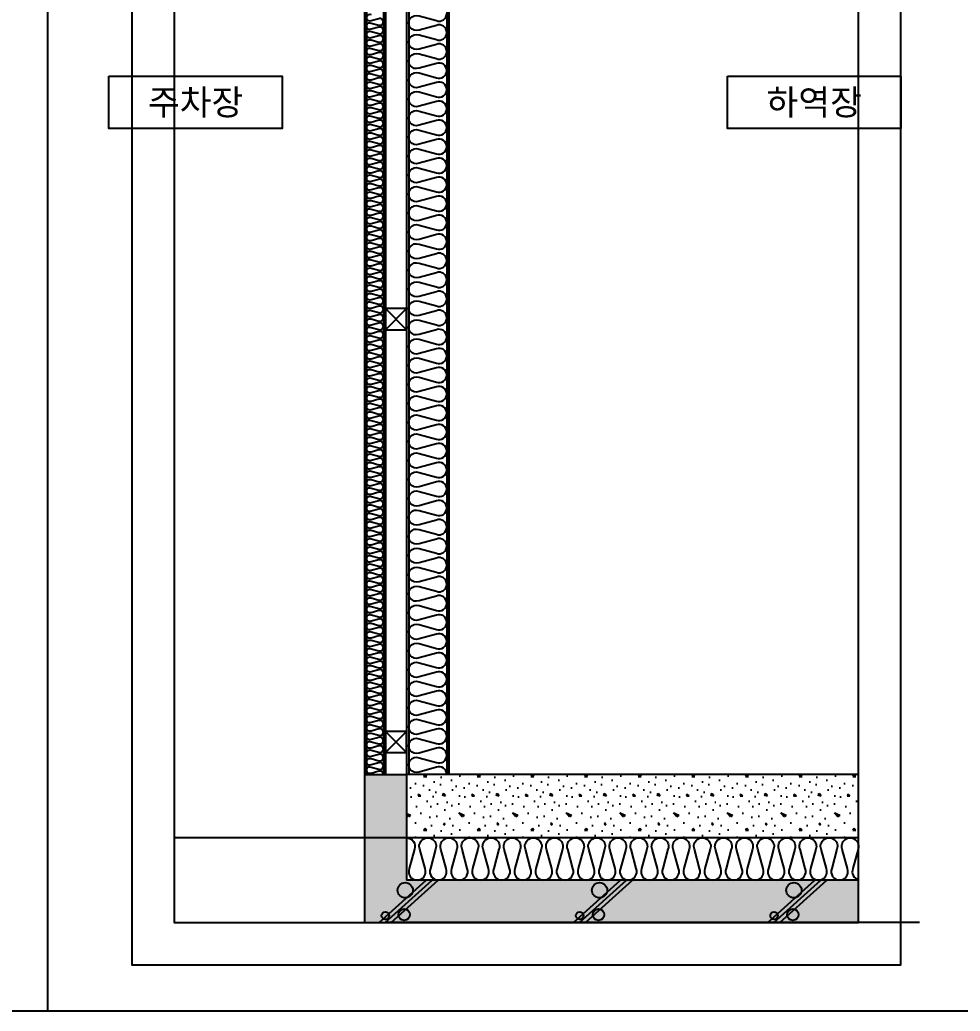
# Model space of a CAD drawing. Header units: millimetres. Extents: x 1008970 to 1091919, y 939088 to 948574.
# Drawn here: x 1043276 to 1045292, y 939179 to 941303 of the extents above; entities that cross this region are included whole.
import ezdxf
from ezdxf.enums import TextEntityAlignment as Align

# ---------------------------------------------------------------- set-up
doc = ezdxf.new("R2010")
doc.units = ezdxf.units.MM
doc.header["$LTSCALE"] = 5
doc.header["$MEASUREMENT"] = 0
doc.layers.get('0').update_dxf_attribs({"linetype": 'CONTINUOUS'})
doc.layers.get('Defpoints').update_dxf_attribs({"color": 153, "linetype": 'CONTINUOUS'})
for name, color, linetype in [('0612_ACL WALL', 4, 'CONTINUOUS'), ('5TXT', 7, 'CONTINUOUS'), ('CON', 2, 'CONTINUOUS'), ('conc', 2, 'CONTINUOUS'), ('HATCH', 9, 'CONTINUOUS'), ('HT', 8, 'CONTINUOUS'), ('TEXT', 7, 'CONTINUOUS'), ('단열재', 11, 'CONTINUOUS')]:
    doc.layers.add(name, color=color, linetype=linetype)
doc.styles.add('맑은고딕', font='malgun.ttf')

msp = doc.modelspace()

# ---------------------------------------------------------------- hatches: boundary and pattern name
at = {"layer": 'HATCH'}
h = msp.add_hatch(dxfattribs=at)
h.set_pattern_fill('CONC', color=256, scale=4.527328)
h.set_pattern_definition([(0, (1034842.92, 993664.53), (0, 114.99414), [0, -114.99414]), (0, (1034844.07, 993624.29), (0, 114.99414), [0, -114.99414]), (0, (1034847.52, 993686.38), (0, 114.99414), [0, -114.99414]), (338.1986, (1034787.723, 993650.735), (344.9824405, -114.994126), [12.38521, -606.87718]), (216.8699, (1034799.222, 993646.136), (344.9824, 229.988287), [5.7497, -569.22098]), (130.6013, (1034794.623, 993642.686), (574.9707303, -689.9647053), [10.60188, -1049.59162]), (206.5651, (1034756.675, 993628.887), (-114.99404, -114.994287), [2.57138, -254.56332]), (326.3099, (1034754.375, 993627.737), (229.988222, -114.99429), [4.14623, -410.4711]), (108.4349, (1034757.825, 993625.437), (-114.993953, 229.988323), [3.63646, -360.00697]), (225, (1034830.27, 993617.39), (-2e-14, -114.99417), [4.87874, -157.74746]), (0, (1034826.82, 993613.94), (114.99414, 114.99414), [6.89965, -108.0945]), (135, (1034833.72, 993613.94), (-114.99417, 8e-15), [4.87874, -157.74746]), (251.5651, (1034816.47, 993690.983), (114.993953, 229.988323), [3.63646, -360.00697]), (0, (1034815.32, 993687.53), (114.99414, 114.99414), [5.7497, -109.24443]), (143.1301, (1034821.071, 993687.534), (-344.9824, 229.988287), [5.7497, -569.22098]), (213.6901, (1034755.525, 993692.133), (229.988222, 114.99429), [4.14623, -410.4711]), (341.5651, (1034752.075, 993689.833), (-229.988323, 114.993953), [7.27292, -356.3705]), (126.8699, (1034758.974, 993687.534), (229.988287, -344.9824), [5.7497, -569.22098]), (0, (1034788.87, 993687.53), (0, 114.99414), [0, -114.99414]), (0, (1034757.82, 993657.64), (0, 114.99414), [0, -114.99414]), (0, (1034790.02, 993615.09), (0, 114.99414), [0, -114.99414]), (0, (1034821.07, 993650.74), (0, 114.99414), [0, -114.99414]), (0, (1034787.72, 993670.28), (0, 114.99414), [0, -114.99414]), (0, (1034762.42, 993673.73), (0, 114.99414), [0, -114.99414]), (0, (1034772.77, 993666.83), (0, 114.99414), [0, -114.99414]), (0, (1034768.17, 993639.24), (0, 114.99414), [0, -114.99414]), (0, (1034740.58, 993643.84), (0, 114.99414), [0, -114.99414]), (0, (1034741.73, 993670.28), (0, 114.99414), [0, -114.99414]), (0, (1034738.28, 993695.58), (0, 114.99414), [0, -114.99414]), (0, (1034773.92, 993700.18), (0, 114.99414), [0, -114.99414]), (0, (1034799.22, 993704.78), (0, 114.99414), [0, -114.99414]), (0, (1034839.47, 993700.18), (0, 114.99414), [0, -114.99414]), (0, (1034811.87, 993664.53), (0, 114.99414), [0, -114.99414]), (0, (1034800.37, 993685.23), (0, 114.99414), [0, -114.99414]), (0, (1034809.57, 993630.04), (0, 114.99414), [0, -114.99414]), (0, (1034775.07, 993624.29), (0, 114.99414), [0, -114.99414]), (0, (1034809.57, 993598.99), (0, 114.99414), [0, -114.99414]), (0, (1034771.62, 993605.89), (0, 114.99414), [0, -114.99414]), (0, (1034734.83, 993602.44), (0, 114.99414), [0, -114.99414]), (0, (1034748.63, 993596.69), (0, 114.99414), [0, -114.99414]), (0, (1034749.77, 993612.79), (0, 114.99414), [0, -114.99414]), (0, (1034826.82, 993594.39), (0, 114.99414), [0, -114.99414]), (0, (1034840.62, 993641.54), (0, 114.99414), [0, -114.99414]), (0, (1034834.87, 993676.03), (0, 114.99414), [0, -114.99414]), (0, (1034781.97, 993593.24), (0, 114.99414), [0, -114.99414])])
h.paths.add_polyline_path([(1045074.13, 939686.261), (1045074.13, 939550.442), (1044105.282, 939550.442), (1044105.282, 939686.261)])
at = {"layer": 'HT'}
h = msp.add_hatch(color=254, dxfattribs=at)
h.dxf.hatch_style = 1
h.paths.add_polyline_path([(1044014.736, 939459.895), (1044105.282, 939459.895), (1044105.282, 939686.261), (1044060.009, 939686.261), (1044055.481, 939686.261), (1044019.263, 939686.261), (1044014.736, 939686.261)])
h = msp.add_hatch(color=254, dxfattribs=at)
h.dxf.hatch_style = 1
h.paths.add_polyline_path([(1044014.736, 939459.895), (1044014.736, 939369.348), (1045074.13, 939369.348), (1045074.13, 939459.895)])

# ---------------------------------------------------------------- linework, layer by layer
for points in [[(1056736.528, 939179.201), (1042864.794, 939179.201), (1042864.794, 947708.687), (1056736.528, 947708.687)], [(1043467.33, 941182.192), (1043838.806, 941182.192), (1043838.806, 941069.712), (1043467.33, 941069.712)], [(1044793.202, 941182.192), (1045164.677, 941182.192), (1045164.677, 941069.712), (1044793.202, 941069.712)]]:
    msp.add_lwpolyline(points, close=True)
at = {"layer": '0612_ACL WALL', "linetype": 'ByBlock'}
for p, q in [((1044014.736, 942792.009), (1044014.736, 939686.261)), ((1044019.263, 942792.009), (1044019.263, 939686.261)), ((1044055.481, 942792.009), (1044055.481, 939686.261)), ((1044060.009, 942792.009), (1044060.009, 939686.261)), ((1044105.282, 942792.009), (1044105.282, 939686.261)), ((1044109.809, 942792.009), (1044109.809, 939686.261)), ((1044191.301, 942792.009), (1044191.301, 939686.261)), ((1044195.829, 942792.009), (1044195.829, 939686.261)), ((1045074.13, 939686.261), (1044105.282, 939686.261))]:
    msp.add_line(p, q, dxfattribs=at)
at = {"layer": '5TXT'}
msp.add_line((1043335.636, 947708.687), (1043335.636, 939179.201), dxfattribs=at)
at = {"layer": 'CON', "ltscale": 5}
for p, q in [((1044014.736, 939686.261), (1044014.736, 939369.348)), ((1044014.736, 939686.261), (1044105.282, 939686.261)), ((1044105.282, 939686.261), (1044105.282, 939459.895)), ((1045074.13, 939459.895), (1044105.282, 939459.895))]:
    msp.add_line(p, q, dxfattribs=at)
at = {"layer": 'conc', "color": 3}
for p, q in [((1044060.009, 940683.999), (1044105.282, 940638.726)), ((1044060.009, 940638.726), (1044105.282, 940683.999)), ((1044060.009, 939778.534), (1044105.282, 939733.26)), ((1044060.009, 939733.26), (1044105.282, 939778.534))]:
    msp.add_line(p, q, dxfattribs=at)
for points in [[(1044060.009, 940638.726), (1044105.282, 940638.726), (1044105.282, 940683.999), (1044060.009, 940683.999)], [(1044060.009, 939733.26), (1044105.282, 939733.26), (1044105.282, 939778.534), (1044060.009, 939778.534)]]:
    msp.add_lwpolyline(points, close=True, dxfattribs=at)
at = {"layer": 'Defpoints'}
msp.add_line((1045204.787, 939369.348), (1044060.009, 939369.348), dxfattribs=at)
at = {"layer": 'Defpoints', "color": 139}
for points in [[(1045164.677, 942973.102), (1043516.729, 942973.102), (1043516.729, 939278.802), (1045164.677, 939278.802)], [(1045074.13, 942882.555), (1043607.276, 942882.555), (1043607.276, 939369.348), (1045074.13, 939369.348)]]:
    msp.add_lwpolyline(points, close=True, dxfattribs=at)
at = {"layer": 'HATCH'}
for p, q in [((1044046.832, 939369.348), (1044147.439, 939459.895)), ((1044059.637, 939369.348), (1044160.244, 939459.895)), ((1044072.442, 939369.348), (1044173.049, 939459.895)), ((1044463.36, 939369.348), (1044563.967, 939459.895)), ((1044476.165, 939369.348), (1044576.772, 939459.895)), ((1044488.97, 939369.348), (1044589.577, 939459.895)), ((1044879.887, 939369.348), (1044980.495, 939459.895)), ((1044892.693, 939369.348), (1044993.3, 939459.895)), ((1044905.498, 939369.348), (1045006.105, 939459.895))]:
    msp.add_line(p, q, dxfattribs=at)
for centre, radius in [((1044102.442, 939438.167), 16.298), ((1044518.97, 939438.167), 16.298), ((1044935.498, 939438.167), 16.298), ((1044099.994, 939385.966), 12.224), ((1044516.522, 939385.966), 12.224), ((1044933.049, 939385.966), 12.224), ((1044060.004, 939383.927), 8.149), ((1044476.532, 939383.927), 8.149), ((1044893.06, 939383.927), 8.149)]:
    msp.add_circle(centre, radius, dxfattribs=at)
at = {"layer": '단열재'}
msp.add_line((1045074.13, 939550.442), (1043607.276, 939550.442), dxfattribs=at)
at = {"layer": '단열재', "color": 9}
for points in [[(1044055.481, 939686.261, 0.52485566), (1044045.666, 939693.034), (1044029.078, 939688.543, -1.44919786), (1044029.078, 939702.089), (1044045.666, 939697.598, 0.52485566), (1044055.481, 939704.371, 0.52485566), (1044045.666, 939711.144), (1044029.078, 939706.652, -1.44919786), (1044029.078, 939720.198), (1044045.666, 939715.707, 0.52485566), (1044055.481, 939722.48, 0.52485566), (1044045.666, 939729.253), (1044029.078, 939724.762, -1.44919786), (1044029.078, 939738.308), (1044045.666, 939733.816, 0.52485566), (1044055.481, 939740.589, 0.52485566), (1044045.666, 939747.362), (1044029.078, 939742.871, -1.44919786), (1044029.078, 939756.417), (1044045.666, 939751.926, 0.52485566), (1044055.481, 939758.699, 0.52485566), (1044045.666, 939765.472), (1044029.078, 939760.98, -1.44919786), (1044029.078, 939774.526), (1044045.666, 939770.035, 0.52485566), (1044055.481, 939776.808, 0.52485566), (1044045.666, 939783.581), (1044029.078, 939779.09, -1.44919786), (1044029.078, 939792.635), (1044045.666, 939788.144, 0.52485566), (1044055.481, 939794.917, 0.52485566), (1044045.666, 939801.69), (1044029.078, 939797.199, -1.44919786), (1044029.078, 939810.745), (1044045.666, 939806.254, 0.52485566), (1044055.481, 939813.027, 0.52485566), (1044045.666, 939819.799), (1044029.078, 939815.308, -1.44919786), (1044029.078, 939828.854), (1044045.666, 939824.363, 0.52485566), (1044055.481, 939831.136, 0.52485566), (1044045.666, 939837.909), (1044029.078, 939833.418, -1.44919786), (1044029.078, 939846.963), (1044045.666, 939842.472, 0.52485566), (1044055.481, 939849.245, 0.52485566), (1044045.666, 939856.018), (1044029.078, 939851.527, -1.44919786), (1044029.078, 939865.073), (1044045.666, 939860.582, 0.52485566), (1044055.481, 939867.355, 0.52485566), (1044045.666, 939874.127), (1044029.078, 939869.636, -1.44919786), (1044029.078, 939883.182), (1044045.666, 939878.691, 0.52485566), (1044055.481, 939885.464, 0.52485566), (1044045.666, 939892.237), (1044029.078, 939887.746, -1.44919786), (1044029.078, 939901.291), (1044045.666, 939896.8, 0.52485566), (1044055.481, 939903.573, 0.52485566), (1044045.666, 939910.346), (1044029.078, 939905.855, -1.44919786), (1044029.078, 939919.401), (1044045.666, 939914.91, 0.52485566), (1044055.481, 939921.682, 0.52485566), (1044045.666, 939928.455), (1044029.078, 939923.964, -1.44919786), (1044029.078, 939937.51), (1044045.666, 939933.019, 0.52485566), (1044055.481, 939939.792, 0.52485566), (1044045.666, 939946.565), (1044029.078, 939942.074, -1.44919786), (1044029.078, 939955.619), (1044045.666, 939951.128, 0.52485566), (1044055.481, 939957.901, 0.52485566), (1044045.666, 939964.674), (1044029.078, 939960.183, -1.44919786), (1044029.078, 939973.729), (1044045.666, 939969.238, 0.52485566), (1044055.481, 939976.01, 0.52485566), (1044045.666, 939982.783), (1044029.078, 939978.292, -1.44919786), (1044029.078, 939991.838), (1044045.666, 939987.347, 0.52485566), (1044055.481, 939994.12, 0.52485566), (1044045.666, 940000.893), (1044029.078, 939996.401, -1.44919786), (1044029.078, 940009.947), (1044045.666, 940005.456, 0.52485566), (1044055.481, 940012.229, 0.52485566), (1044045.666, 940019.002), (1044029.078, 940014.511, -1.44919786), (1044029.078, 940028.057), (1044045.666, 940023.565, 0.52485566), (1044055.481, 940030.338, 0.52485566), (1044045.666, 940037.111), (1044029.078, 940032.62, -1.44919786), (1044029.078, 940046.166), (1044045.666, 940041.675, 0.52485566), (1044055.481, 940048.448, 0.52485566), (1044045.666, 940055.221), (1044029.078, 940050.729, -1.44919786), (1044029.078, 940064.275), (1044045.666, 940059.784, 0.52485566), (1044055.481, 940066.557, 0.52485566), (1044045.666, 940073.33), (1044029.078, 940068.839, -1.44919786), (1044029.078, 940082.384), (1044045.666, 940077.893, 0.52485566), (1044055.481, 940084.666, 0.52485566), (1044045.666, 940091.439), (1044029.078, 940086.948, -1.44919786), (1044029.078, 940100.494), (1044045.666, 940096.003, 0.52485566), (1044055.481, 940102.776, 0.52485566), (1044045.666, 940109.548), (1044029.078, 940105.057, -1.44919786), (1044029.078, 940118.603), (1044045.666, 940114.112, 0.52485566), (1044055.481, 940120.885, 0.52485566), (1044045.666, 940127.658), (1044029.078, 940123.167, -1.44919786), (1044029.078, 940136.712), (1044045.666, 940132.221, 0.52485566), (1044055.481, 940138.994, 0.52485566), (1044045.666, 940145.767), (1044029.078, 940141.276, -1.44919786), (1044029.078, 940154.822), (1044045.666, 940150.331, 0.52485566), (1044055.481, 940157.104, 0.52485566), (1044045.666, 940163.876), (1044029.078, 940159.385, -1.44919786), (1044029.078, 940172.931), (1044045.666, 940168.44, 0.52485566), (1044055.481, 940175.213, 0.52485566), (1044045.666, 940181.986), (1044029.078, 940177.495, -1.44919786), (1044029.078, 940191.04), (1044045.666, 940186.549, 0.52485566), (1044055.481, 940193.322, 0.52485566), (1044045.666, 940200.095), (1044029.078, 940195.604, -1.44919786), (1044029.078, 940209.15), (1044045.666, 940204.659, 0.52485566), (1044055.481, 940211.431, 0.52485566), (1044045.666, 940218.204), (1044029.078, 940213.713, -1.44919786), (1044029.078, 940227.259), (1044045.666, 940222.768, 0.52485566), (1044055.481, 940229.541, 0.52485566), (1044045.666, 940236.314), (1044029.078, 940231.823, -1.44919786), (1044029.078, 940245.368), (1044045.666, 940240.877, 0.52485566), (1044055.481, 940247.65, 0.52485566), (1044045.666, 940254.423), (1044029.078, 940249.932, -1.44919786), (1044029.078, 940263.478), (1044045.666, 940258.987, 0.52485566), (1044055.481, 940265.759, 0.52485566), (1044045.666, 940272.532), (1044029.078, 940268.041, -1.44919786), (1044029.078, 940281.587), (1044045.666, 940277.096, 0.52485566), (1044055.481, 940283.869, 0.52485566), (1044045.666, 940290.642), (1044029.078, 940286.15, -1.44919786), (1044029.078, 940299.696), (1044045.666, 940295.205, 0.52485566), (1044055.481, 940301.978, 0.52485566), (1044045.666, 940308.751), (1044029.078, 940304.26, -1.44919786), (1044029.078, 940317.806), (1044045.666, 940313.314, 0.52485566), (1044055.481, 940320.087, 0.52485566), (1044045.666, 940326.86), (1044029.078, 940322.369, -1.44919786), (1044029.078, 940335.915), (1044045.666, 940331.424, 0.52485566), (1044055.481, 940338.197, 0.52485566), (1044045.666, 940344.97), (1044029.078, 940340.478, -1.44919786), (1044029.078, 940354.024), (1044045.666, 940349.533, 0.52485566), (1044055.481, 940356.306, 0.52485566), (1044045.666, 940363.079), (1044029.078, 940358.588, -1.44919786), (1044029.078, 940372.133), (1044045.666, 940367.642, 0.52485566), (1044055.481, 940374.415, 0.52485566), (1044045.666, 940381.188), (1044029.078, 940376.697, -1.44919786), (1044029.078, 940390.243), (1044045.666, 940385.752, 0.52485566), (1044055.481, 940392.525, 0.52485566), (1044045.666, 940399.297), (1044029.078, 940394.806, -1.44919786), (1044029.078, 940408.352), (1044045.666, 940403.861, 0.52485566), (1044055.481, 940410.634, 0.52485566), (1044045.666, 940417.407), (1044029.078, 940412.916, -1.44919786), (1044029.078, 940426.461), (1044045.666, 940421.97, 0.52485566), (1044055.481, 940428.743, 0.52485566), (1044045.666, 940435.516), (1044029.078, 940431.025, -1.44919786), (1044029.078, 940444.571), (1044045.666, 940440.08, 0.52485566), (1044055.481, 940446.853, 0.52485566), (1044045.666, 940453.625), (1044029.078, 940449.134, -1.44919786), (1044029.078, 940462.68), (1044045.666, 940458.189, 0.52485566), (1044055.481, 940464.962, 0.52485566), (1044045.666, 940471.735), (1044029.078, 940467.244, -1.44919786), (1044029.078, 940480.789), (1044045.666, 940476.298, 0.52485566), (1044055.481, 940483.071, 0.52485566), (1044045.666, 940489.844), (1044029.078, 940485.353, -1.44919786), (1044029.078, 940498.899), (1044045.666, 940494.408, 0.52485566), (1044055.481, 940501.18, 0.52485566), (1044045.666, 940507.953), (1044029.078, 940503.462, -1.44919786), (1044029.078, 940517.008), (1044045.666, 940512.517, 0.52485566), (1044055.481, 940519.29, 0.52485566), (1044045.666, 940526.063), (1044029.078, 940521.572, -1.44919786), (1044029.078, 940535.117), (1044045.666, 940530.626, 0.52485566), (1044055.481, 940537.399, 0.52485566), (1044045.666, 940544.172), (1044029.078, 940539.681, -1.44919786), (1044029.078, 940553.227), (1044045.666, 940548.736, 0.52485566), (1044055.481, 940555.508, 0.52485566), (1044045.666, 940562.281), (1044029.078, 940557.79, -1.44919786), (1044029.078, 940571.336), (1044045.666, 940566.845, 0.52485566), (1044055.481, 940573.618, 0.52485566), (1044045.666, 940580.391), (1044029.078, 940575.899, -1.44919786), (1044029.078, 940589.445), (1044045.666, 940584.954, 0.52485566), (1044055.481, 940591.727, 0.52485566), (1044045.666, 940598.5), (1044029.078, 940594.009, -1.44919786), (1044029.078, 940607.555), (1044045.666, 940603.063, 0.52485566), (1044055.481, 940609.836, 0.52485566), (1044045.666, 940616.609), (1044029.078, 940612.118, -1.44919786), (1044029.078, 940625.664), (1044045.666, 940621.173, 0.52485566), (1044055.481, 940627.946, 0.52485566), (1044045.666, 940634.719), (1044029.078, 940630.227, -1.44919786), (1044029.078, 940643.773), (1044045.666, 940639.282, 0.52485566), (1044055.481, 940646.055, 0.52485566), (1044045.666, 940652.828), (1044029.078, 940648.337, -1.44919786), (1044029.078, 940661.882), (1044045.666, 940657.391, 0.52485566), (1044055.481, 940664.164, 0.52485566), (1044045.666, 940670.937), (1044029.078, 940666.446, -1.44919786), (1044029.078, 940679.992), (1044045.666, 940675.501, 0.52485566), (1044055.481, 940682.274, 0.52485566), (1044045.666, 940689.046), (1044029.078, 940684.555, -1.44919786), (1044029.078, 940698.101), (1044045.666, 940693.61, 0.52485566), (1044055.481, 940700.383, 0.52485566), (1044045.666, 940707.156), (1044029.078, 940702.665, -1.44919786), (1044029.078, 940716.21), (1044045.666, 940711.719, 0.52485566), (1044055.481, 940718.492, 0.52485566), (1044045.666, 940725.265), (1044029.078, 940720.774, -1.44919786), (1044029.078, 940734.32), (1044045.666, 940729.829, 0.52485566), (1044055.481, 940736.602, 0.52485566), (1044045.666, 940743.374), (1044029.078, 940738.883, -1.44919786), (1044029.078, 940752.429), (1044045.666, 940747.938, 0.52485566), (1044055.481, 940754.711, 0.52485566), (1044045.666, 940761.484), (1044029.078, 940756.993, -1.44919786), (1044029.078, 940770.538), (1044045.666, 940766.047, 0.52485566), (1044055.481, 940772.82, 0.52485566), (1044045.666, 940779.593), (1044029.078, 940775.102, -1.44919786), (1044029.078, 940788.648), (1044045.666, 940784.157, 0.52485566), (1044055.481, 940790.929, 0.52485566), (1044045.666, 940797.702), (1044029.078, 940793.211, -1.44919786), (1044029.078, 940806.757), (1044045.666, 940802.266, 0.52485566), (1044055.481, 940809.039, 0.52485566), (1044045.666, 940815.812), (1044029.078, 940811.321, -1.44919786), (1044029.078, 940824.866), (1044045.666, 940820.375, 0.52485566), (1044055.481, 940827.148, 0.52485566), (1044045.666, 940833.921), (1044029.078, 940829.43, -1.44919786), (1044029.078, 940842.976), (1044045.666, 940838.485, 0.52485566), (1044055.481, 940845.257, 0.52485566), (1044045.666, 940852.03), (1044029.078, 940847.539, -1.44919786), (1044029.078, 940861.085), (1044045.666, 940856.594, 0.52485566), (1044055.481, 940863.367, 0.52485566), (1044045.666, 940870.14), (1044029.078, 940865.648, -1.44919786), (1044029.078, 940879.194), (1044045.666, 940874.703, 0.52485566), (1044055.481, 940881.476, 0.52485566), (1044045.666, 940888.249), (1044029.078, 940883.758, -1.44919786), (1044029.078, 940897.304), (1044045.666, 940892.812, 0.52485566), (1044055.481, 940899.585, 0.52485566), (1044045.666, 940906.358), (1044029.078, 940901.867, -1.44919786), (1044029.078, 940915.413), (1044045.666, 940910.922, 0.52485566), (1044055.481, 940917.695, 0.52485566), (1044045.666, 940924.468), (1044029.078, 940919.976, -1.44919786), (1044029.078, 940933.522), (1044045.666, 940929.031, 0.52485566), (1044055.481, 940935.804, 0.52485566), (1044045.666, 940942.577), (1044029.078, 940938.086, -1.44919786), (1044029.078, 940951.632), (1044045.666, 940947.14, 0.52485566), (1044055.481, 940953.913, 0.52485566), (1044045.666, 940960.686), (1044029.078, 940956.195, -1.44919786), (1044029.078, 940969.741), (1044045.666, 940965.25, 0.52485566), (1044055.481, 940972.023, 0.52485566), (1044045.666, 940978.795), (1044029.078, 940974.304, -1.44919786), (1044029.078, 940987.85), (1044045.666, 940983.359, 0.52485566), (1044055.481, 940990.132, 0.52485566), (1044045.666, 940996.905), (1044029.078, 940992.414, -1.44919786), (1044029.078, 941005.959), (1044045.666, 941001.468, 0.52485566), (1044055.481, 941008.241, 0.52485566), (1044045.666, 941015.014), (1044029.078, 941010.523, -1.44919786), (1044029.078, 941024.069), (1044045.666, 941019.578, 0.52485566), (1044055.481, 941026.351, 0.52485566), (1044045.666, 941033.123), (1044029.078, 941028.632, -1.44919786), (1044029.078, 941042.178), (1044045.666, 941037.687, 0.52485566), (1044055.481, 941044.46, 0.52485566), (1044045.666, 941051.233), (1044029.078, 941046.742, -1.44919786), (1044029.078, 941060.287), (1044045.666, 941055.796, 0.52485566), (1044055.481, 941062.569, 0.52485566), (1044045.666, 941069.342), (1044029.078, 941064.851, -1.44919786), (1044029.078, 941078.397), (1044045.666, 941073.906, 0.52485566), (1044055.481, 941080.678, 0.52485566), (1044045.666, 941087.451), (1044029.078, 941082.96, -1.44919786), (1044029.078, 941096.506), (1044045.666, 941092.015, 0.52485566), (1044055.481, 941098.788, 0.52485566), (1044045.666, 941105.561), (1044029.078, 941101.07, -1.44919786), (1044029.078, 941114.615), (1044045.666, 941110.124, 0.52485566), (1044055.481, 941116.897, 0.52485566), (1044045.666, 941123.67), (1044029.078, 941119.179, -1.44919786), (1044029.078, 941132.725), (1044045.666, 941128.234, 0.52485566), (1044055.481, 941135.006, 0.52485566), (1044045.666, 941141.779), (1044029.078, 941137.288, -1.44919786), (1044029.078, 941150.834), (1044045.666, 941146.343, 0.52485566), (1044055.481, 941153.116, 0.52485566), (1044045.666, 941159.889), (1044029.078, 941155.397, -1.44919786), (1044029.078, 941168.943), (1044045.666, 941164.452, 0.52485566), (1044055.481, 941171.225, 0.52485566), (1044045.666, 941177.998), (1044029.078, 941173.507, -1.44919786), (1044029.078, 941187.053), (1044045.666, 941182.561, 0.52485566), (1044055.481, 941189.334, 0.52485566), (1044045.666, 941196.107), (1044029.078, 941191.616, -1.44919786), (1044029.078, 941205.162), (1044045.666, 941200.671, 0.52485566), (1044055.481, 941207.444, 0.52485566), (1044045.666, 941214.217), (1044029.078, 941209.725, -1.44919786), (1044029.078, 941223.271), (1044045.666, 941218.78, 0.52485566), (1044055.481, 941225.553, 0.52485566), (1044045.666, 941232.326), (1044029.078, 941227.835, -1.44919786), (1044029.078, 941241.381), (1044045.666, 941236.889, 0.52485566), (1044055.481, 941243.662, 0.52485566), (1044045.666, 941250.435), (1044029.078, 941245.944, -1.44919786), (1044029.078, 941259.49), (1044045.666, 941254.999, 0.52485566), (1044055.481, 941261.772, 0.52485566), (1044045.666, 941268.544), (1044029.078, 941264.053, -1.44919786), (1044029.078, 941277.599), (1044045.666, 941273.108, 0.52485566), (1044055.481, 941279.881, 0.52485566), (1044045.666, 941286.654), (1044029.078, 941282.163, -1.44919786), (1044029.078, 941295.708), (1044045.666, 941291.217, 0.52485566), (1044055.481, 941297.99, 0.52485566), (1044045.666, 941304.763), (1044029.078, 941300.272, -1.44919786), (1044029.078, 941313.818)], [(1044191.301, 939686.261, 0.52485566), (1044169.217, 939701.5), (1044131.894, 939691.395, -1.44919786), (1044131.894, 939721.873), (1044169.217, 939711.768, 0.52485566), (1044191.301, 939727.007, 0.52485566), (1044169.217, 939742.246), (1044131.894, 939732.141, -1.44919786), (1044131.894, 939762.619), (1044169.217, 939752.514, 0.52485566), (1044191.301, 939767.753, 0.52485566), (1044169.217, 939782.992), (1044131.894, 939772.887, -1.44919786), (1044131.894, 939803.365), (1044169.217, 939793.26, 0.52485566), (1044191.301, 939808.499, 0.52485566), (1044169.217, 939823.738), (1044131.894, 939813.633, -1.44919786), (1044131.894, 939844.111), (1044169.217, 939834.006, 0.52485566), (1044191.301, 939849.245, 0.52485566), (1044169.217, 939864.484), (1044131.894, 939854.379, -1.44919786), (1044131.894, 939884.857), (1044169.217, 939874.752, 0.52485566), (1044191.301, 939889.991, 0.52485566), (1044169.217, 939905.23), (1044131.894, 939895.125, -1.44919786), (1044131.894, 939925.603), (1044169.217, 939915.498, 0.52485566), (1044191.301, 939930.737, 0.52485566), (1044169.217, 939945.976), (1044131.894, 939935.871, -1.44919786), (1044131.894, 939966.349), (1044169.217, 939956.244, 0.52485566), (1044191.301, 939971.483, 0.52485566), (1044169.217, 939986.722), (1044131.894, 939976.617, -1.44919786), (1044131.894, 940007.095), (1044169.217, 939996.99, 0.52485566), (1044191.301, 940012.229, 0.52485566), (1044169.217, 940027.468), (1044131.894, 940017.363, -1.44919786), (1044131.894, 940047.841), (1044169.217, 940037.736, 0.52485566), (1044191.301, 940052.975, 0.52485566), (1044169.217, 940068.214), (1044131.894, 940058.109, -1.44919786), (1044131.894, 940088.587), (1044169.217, 940078.482, 0.52485566), (1044191.301, 940093.721, 0.52485566), (1044169.217, 940108.96), (1044131.894, 940098.855, -1.44919786), (1044131.894, 940129.333), (1044169.217, 940119.228, 0.52485566), (1044191.301, 940134.467, 0.52485566), (1044169.217, 940149.706), (1044131.894, 940139.601, -1.44919786), (1044131.894, 940170.079), (1044169.217, 940159.974, 0.52485566), (1044191.301, 940175.213, 0.52485566), (1044169.217, 940190.452), (1044131.894, 940180.347, -1.44919786), (1044131.894, 940210.825), (1044169.217, 940200.72, 0.52485566), (1044191.301, 940215.959, 0.52485566), (1044169.217, 940231.198), (1044131.894, 940221.093, -1.44919786), (1044131.894, 940251.571), (1044169.217, 940241.466, 0.52485566), (1044191.301, 940256.705, 0.52485566), (1044169.217, 940271.944), (1044131.894, 940261.839, -1.44919786), (1044131.894, 940292.317), (1044169.217, 940282.212, 0.52485566), (1044191.301, 940297.451, 0.52485566), (1044169.217, 940312.69), (1044131.894, 940302.585, -1.44919786), (1044131.894, 940333.063), (1044169.217, 940322.958, 0.52485566), (1044191.301, 940338.197, 0.52485566), (1044169.217, 940353.436), (1044131.894, 940343.331, -1.44919786), (1044131.894, 940373.809), (1044169.217, 940363.704, 0.52485566), (1044191.301, 940378.943, 0.52485566), (1044169.217, 940394.182), (1044131.894, 940384.077, -1.44919786), (1044131.894, 940414.555), (1044169.217, 940404.45, 0.52485566), (1044191.301, 940419.689, 0.52485566), (1044169.217, 940434.928), (1044131.894, 940424.823, -1.44919786), (1044131.894, 940455.301), (1044169.217, 940445.196, 0.52485566), (1044191.301, 940460.435, 0.52485566), (1044169.217, 940475.673), (1044131.894, 940465.568, -1.44919786), (1044131.894, 940496.046), (1044169.217, 940485.941, 0.52485566), (1044191.301, 940501.18, 0.52485566), (1044169.217, 940516.419), (1044131.894, 940506.314, -1.44919786), (1044131.894, 940536.792), (1044169.217, 940526.687, 0.52485566), (1044191.301, 940541.926, 0.52485566), (1044169.217, 940557.165), (1044131.894, 940547.06, -1.44919786), (1044131.894, 940577.538), (1044169.217, 940567.433, 0.52485566), (1044191.301, 940582.672, 0.52485566), (1044169.217, 940597.911), (1044131.894, 940587.806, -1.44919786), (1044131.894, 940618.284), (1044169.217, 940608.179, 0.52485566), (1044191.301, 940623.418, 0.52485566), (1044169.217, 940638.657), (1044131.894, 940628.552, -1.44919786), (1044131.894, 940659.03), (1044169.217, 940648.925, 0.52485566), (1044191.301, 940664.164, 0.52485566), (1044169.217, 940679.403), (1044131.894, 940669.298, -1.44919786), (1044131.894, 940699.776), (1044169.217, 940689.671, 0.52485566), (1044191.301, 940704.91, 0.52485566), (1044169.217, 940720.149), (1044131.894, 940710.044, -1.44919786), (1044131.894, 940740.522), (1044169.217, 940730.417, 0.52485566), (1044191.301, 940745.656, 0.52485566), (1044169.217, 940760.895), (1044131.894, 940750.79, -1.44919786), (1044131.894, 940781.268), (1044169.217, 940771.163, 0.52485566), (1044191.301, 940786.402, 0.52485566), (1044169.217, 940801.641), (1044131.894, 940791.536, -1.44919786), (1044131.894, 940822.014), (1044169.217, 940811.909, 0.52485566), (1044191.301, 940827.148, 0.52485566), (1044169.217, 940842.387), (1044131.894, 940832.282, -1.44919786), (1044131.894, 940862.76), (1044169.217, 940852.655, 0.52485566), (1044191.301, 940867.894, 0.52485566), (1044169.217, 940883.133), (1044131.894, 940873.028, -1.44919786), (1044131.894, 940903.506), (1044169.217, 940893.401, 0.52485566), (1044191.301, 940908.64, 0.52485566), (1044169.217, 940923.879), (1044131.894, 940913.774, -1.44919786), (1044131.894, 940944.252), (1044169.217, 940934.147, 0.52485566), (1044191.301, 940949.386, 0.52485566), (1044169.217, 940964.625), (1044131.894, 940954.52, -1.44919786), (1044131.894, 940984.998), (1044169.217, 940974.893, 0.52485566), (1044191.301, 940990.132, 0.52485566), (1044169.217, 941005.371), (1044131.894, 940995.266, -1.44919786), (1044131.894, 941025.744), (1044169.217, 941015.639, 0.52485566), (1044191.301, 941030.878, 0.52485566), (1044169.217, 941046.117), (1044131.894, 941036.012, -1.44919786), (1044131.894, 941066.49), (1044169.217, 941056.385, 0.52485566), (1044191.301, 941071.624, 0.52485566), (1044169.217, 941086.863), (1044131.894, 941076.758, -1.44919786), (1044131.894, 941107.236), (1044169.217, 941097.131, 0.52485566), (1044191.301, 941112.37, 0.52485566), (1044169.217, 941127.609), (1044131.894, 941117.504, -1.44919786), (1044131.894, 941147.982), (1044169.217, 941137.877, 0.52485566), (1044191.301, 941153.116, 0.52485566), (1044169.217, 941168.355), (1044131.894, 941158.25, -1.44919786), (1044131.894, 941188.728), (1044169.217, 941178.623, 0.52485566), (1044191.301, 941193.862, 0.52485566), (1044169.217, 941209.101), (1044131.894, 941198.996, -1.44919786), (1044131.894, 941229.474), (1044169.217, 941219.369, 0.52485566), (1044191.301, 941234.608, 0.52485566), (1044169.217, 941249.847), (1044131.894, 941239.742, -1.44919786), (1044131.894, 941270.22), (1044169.217, 941260.115, 0.52485566), (1044191.301, 941275.354, 0.52485566), (1044169.217, 941290.593), (1044131.894, 941280.488, -1.44919786), (1044131.894, 941310.966), (1044169.217, 941300.861, 0.52485566), (1044191.301, 941316.1, 0.52485566)]]:
    msp.add_lwpolyline(points, format="xyb", dxfattribs=at)
at = {"layer": '단열재'}
for points in [[(1044105.282, 939550.442, -0.52493262), (1044122.214, 939525.903), (1044110.987, 939484.433, 0.52485566), (1044127.919, 939459.895, 0.52485566), (1044144.851, 939484.433), (1044133.623, 939525.903, -1.44919786), (1044167.488, 939525.903), (1044156.26, 939484.433, 0.4467814), (1044168.665, 939460.47)], [(1044127.919, 939459.895, 0.52485566), (1044144.851, 939484.433), (1044133.623, 939525.903, -1.44919786), (1044167.488, 939525.903), (1044156.26, 939484.433, 0.52485566), (1044173.192, 939459.895, 0.52485566), (1044190.124, 939484.433), (1044178.896, 939525.903, -1.44919786), (1044212.761, 939525.903), (1044201.533, 939484.433, 0.52485566), (1044218.465, 939459.895, 0.52485566), (1044235.397, 939484.433), (1044224.17, 939525.903, -1.44919786), (1044258.034, 939525.903), (1044246.806, 939484.433, 0.52485566), (1044263.739, 939459.895, 0.52485566), (1044280.671, 939484.433), (1044269.443, 939525.903, -1.44919786), (1044303.307, 939525.903), (1044292.08, 939484.433, 0.52485566), (1044309.012, 939459.895, 0.52485566), (1044325.944, 939484.433), (1044314.716, 939525.903, -1.44919786), (1044348.581, 939525.903), (1044337.353, 939484.433, 0.52485566), (1044354.285, 939459.895, 0.52485566), (1044371.217, 939484.433), (1044359.99, 939525.903, -1.44919786), (1044393.854, 939525.903), (1044382.626, 939484.433, 0.52485566), (1044399.558, 939459.895, 0.52485566), (1044416.491, 939484.433), (1044405.263, 939525.903, -1.44919786), (1044439.127, 939525.903), (1044427.899, 939484.433, 0.52485566), (1044444.832, 939459.895, 0.52485566), (1044461.764, 939484.433), (1044450.536, 939525.903, -1.44919786), (1044484.401, 939525.903), (1044473.173, 939484.433, 0.52485566), (1044490.105, 939459.895, 0.52485566), (1044507.037, 939484.433), (1044495.809, 939525.903, -1.44919786), (1044529.674, 939525.903), (1044518.446, 939484.433, 0.52485566), (1044535.378, 939459.895, 0.52485566), (1044552.31, 939484.433), (1044541.083, 939525.903, -1.44919786), (1044574.947, 939525.903), (1044563.719, 939484.433, 0.52485566), (1044580.652, 939459.895, 0.52485566), (1044597.584, 939484.433), (1044586.356, 939525.903, -1.44919786), (1044620.22, 939525.903), (1044608.993, 939484.433, 0.52485566), (1044625.925, 939459.895, 0.52485566), (1044642.857, 939484.433), (1044631.629, 939525.903, -1.44919786), (1044665.494, 939525.903), (1044654.266, 939484.433, 0.52485566), (1044671.198, 939459.895, 0.52485566), (1044688.13, 939484.433), (1044676.903, 939525.903, -1.44919786), (1044710.767, 939525.903), (1044699.539, 939484.433, 0.52485566), (1044716.471, 939459.895, 0.52485566), (1044733.404, 939484.433), (1044722.176, 939525.903, -1.44919786), (1044756.04, 939525.903), (1044744.812, 939484.433, 0.52485566), (1044761.745, 939459.895, 0.52485566), (1044778.677, 939484.433), (1044767.449, 939525.903, -1.44919786), (1044801.314, 939525.903), (1044790.086, 939484.433, 0.52485566), (1044807.018, 939459.895, 0.52485566), (1044823.95, 939484.433), (1044812.722, 939525.903, -1.44919786), (1044846.587, 939525.903), (1044835.359, 939484.433, 0.52485566), (1044852.291, 939459.895, 0.52485566), (1044869.223, 939484.433), (1044857.996, 939525.903, -1.44919786), (1044891.86, 939525.903), (1044880.632, 939484.433, 0.52485566), (1044897.565, 939459.895, 0.52485566), (1044914.497, 939484.433), (1044903.269, 939525.903, -1.44919786), (1044937.133, 939525.903), (1044925.906, 939484.433, 0.52485566), (1044942.838, 939459.895, 0.52485566), (1044959.77, 939484.433), (1044948.542, 939525.903, -1.44919786), (1044982.407, 939525.903), (1044971.179, 939484.433, 0.52485566), (1044988.111, 939459.895, 0.52485566), (1045005.043, 939484.433), (1044993.816, 939525.903, -1.44919786), (1045027.68, 939525.903), (1045016.452, 939484.433, 0.52485566), (1045033.384, 939459.895, 0.52485566), (1045050.317, 939484.433), (1045039.089, 939525.903, -1.44919786), (1045072.953, 939525.903), (1045061.725, 939484.433, 0.4467814), (1045074.13, 939460.47, 0.4467814)]]:
    msp.add_lwpolyline(points, format="xyb", dxfattribs=at)

# ---------------------------------------------------------------- texts
at = {"layer": 'TEXT', "style": '맑은고딕'}
for s, p in [('주차장', (1043653.068, 941125.952)), ('하역장', (1044978.939, 941125.952))]:
    msp.add_text(s, height=54.3279, dxfattribs=at).set_placement(p, align=Align.MIDDLE_CENTER)

doc.saveas('drawing.dxf')
